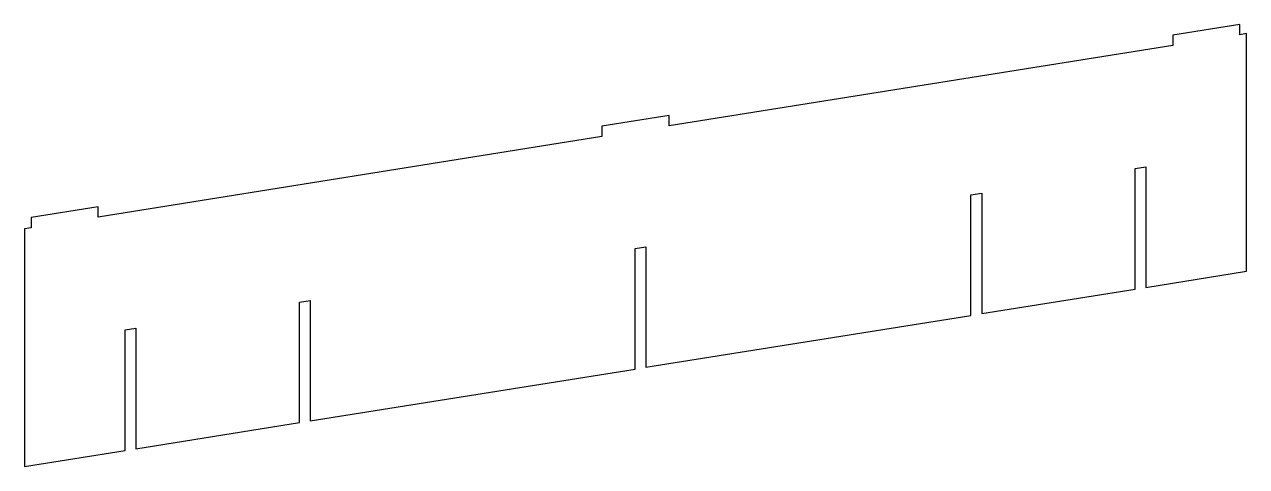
# Model space of a CAD drawing. Header units: millimetres. Extents: x 0 to 359, y 0 to 130.
import ezdxf

# ---------------------------------------------------------------- set-up
doc = ezdxf.new("R2010")
doc.units = ezdxf.units.MM
doc.layers.add('CORTE', color=7, linetype='CONTINUOUS')

msp = doc.modelspace()

# ---------------------------------------------------------------- linework, layer by layer
at = {"layer": 'CORTE'}
msp.add_lwpolyline([(326.639195, 52.262271), (326.639195, 87.766271), (329.789195, 88.270271), (329.789195, 52.766271), (359.42839, 57.508542), (359.42839, 127.508542), (357.453509, 127.192561), (357.453509, 130.230719), (337.704696, 127.070909), (337.704696, 124.032751), (189.588601, 100.334176), (189.588601, 103.372334), (169.839789, 100.212524), (169.839789, 97.174366), (21.723694, 73.475791), (21.723694, 76.513948), (1.974881, 73.354138), (1.974881, 70.315981), (0, 70), (0, 0), (29.639195, 4.742271), (29.639195, 40.246271), (32.789195, 40.750271), (32.789195, 5.246271), (80.895132, 12.943221), (80.895132, 48.447221), (84.045132, 48.951221), (84.045132, 13.447221), (179.639195, 28.742271), (179.639195, 64.246271), (182.789195, 64.750271), (182.789195, 29.246271), (278.383258, 44.541321), (278.383258, 80.045321), (281.533258, 80.549321), (281.533258, 45.045321)], close=True, dxfattribs=at)

doc.saveas('drawing.dxf')
